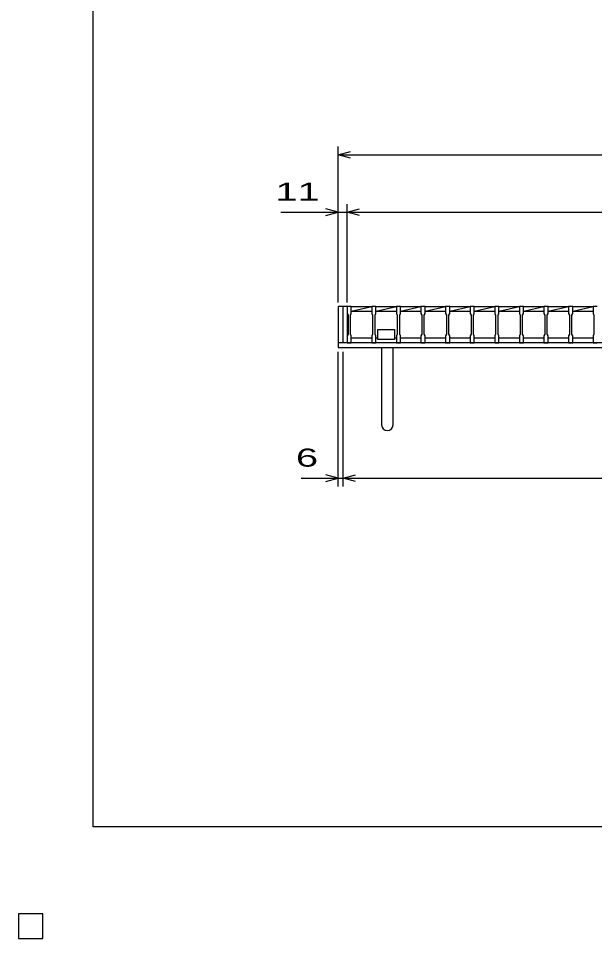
# Model space of a CAD drawing. Units: millimetres, scale not verified. Extents: x -1820 to 1731, y -1282 to 1054.
# Drawn here: x -1820 to -1117, y -1282 to -161 of the extents above; entities that cross this region are included whole.
import ezdxf
from ezdxf.enums import TextEntityAlignment as Align

# ---------------------------------------------------------------- set-up
doc = ezdxf.new("R2010")
doc.units = ezdxf.units.MM
doc.header["$LTSCALE"] = 10
for name, color, linetype, lineweight in [('0_2', 150, 'Continuous', 25), ('16', 3, 'Continuous', 25), ('19', 6, 'Continuous', 25), ('22', 4, 'Continuous', 25), ('24', 2, 'Continuous', 25), ('32', 4, 'Continuous', 25)]:
    doc.layers.add(name, color=color, linetype=linetype, lineweight=lineweight)
doc.styles.add('ベクトル', font='')
doc.styles.get('ベクトル').set_extended_font_data('ベクトル')

msp = doc.modelspace()

# ---------------------------------------------------------------- linework, layer by layer
at = {"layer": '0_2'}
for p, q in [((-1729, -1146.5), (-1729, 1053.5)), ((1731, -1146.5), (-1729, -1146.5)), ((-1790, -1252.5), (-1820, -1252.5)), ((-1820, -1252.5), (-1820, -1282.5)), ((-1790, -1252.5), (-1820, -1252.5)), ((-1820, -1252.5), (-1820, -1282.5)), ((-1790, -1252.5), (-1820, -1252.5)), ((-1820, -1252.5), (-1820, -1282.5)), ((-1790, -1252.5), (-1820, -1252.5)), ((-1820, -1252.5), (-1820, -1282.5)), ((-1790, -1252.5), (-1820, -1252.5)), ((-1820, -1252.5), (-1820, -1282.5)), ((-1790, -1282.5), (-1790, -1252.5)), ((-1790, -1282.5), (-1790, -1252.5)), ((-1790, -1282.5), (-1790, -1252.5)), ((-1790, -1282.5), (-1790, -1252.5)), ((-1790, -1282.5), (-1790, -1252.5)), ((-1820, -1282.5), (-1790, -1282.5)), ((-1820, -1282.5), (-1790, -1282.5)), ((-1820, -1282.5), (-1790, -1282.5)), ((-1820, -1282.5), (-1790, -1282.5)), ((-1820, -1282.5), (-1790, -1282.5))]:
    msp.add_line(p, q, dxfattribs=at)
at = {"layer": '16'}
for p, q in [((-1419, -512.5), (-1419, -511.8)), ((-1419, -511.8), (-1414, -511.8)), ((-1419, -512.5), (-1419, -521)), ((-1414, -512.5), (-1419, -512.5)), ((-1419, -512.5), (-1419, -550.5)), ((-1414, -511.8), (-1414, -512.5)), ((-1414, -521), (-1414, -512.5)), ((-1414, -512.5), (-1389, -512.5)), ((-1414, -518), (-1389, -512.5)), ((-1389, -512.5), (-1389, -511.8)), ((-1389, -511.8), (-1384, -511.8)), ((-1389, -512.5), (-1389, -521)), ((-1384, -512.5), (-1389, -512.5)), ((-1384, -511.8), (-1384, -512.5)), ((-1384, -521), (-1384, -512.5)), ((-1384, -512.5), (-1359, -512.5)), ((-1384, -518), (-1359, -512.5)), ((-1359, -512.5), (-1359, -511.8)), ((-1359, -511.8), (-1354, -511.8)), ((-1359, -512.5), (-1359, -521)), ((-1354, -512.5), (-1359, -512.5)), ((-1354, -511.8), (-1354, -512.5)), ((-1354, -521), (-1354, -512.5)), ((-1354, -512.5), (-1329, -512.5)), ((-1354, -518), (-1329, -512.5)), ((-1329, -512.5), (-1329, -511.8)), ((-1329, -511.8), (-1324, -511.8)), ((-1329, -512.5), (-1329, -521)), ((-1324, -512.5), (-1329, -512.5)), ((-1324, -511.8), (-1324, -512.5)), ((-1324, -521), (-1324, -512.5)), ((-1324, -512.5), (-1299, -512.5)), ((-1324, -518), (-1299, -512.5)), ((-1299, -512.5), (-1299, -511.8)), ((-1299, -511.8), (-1294, -511.8)), ((-1299, -512.5), (-1299, -521)), ((-1294, -512.5), (-1299, -512.5)), ((-1294, -511.8), (-1294, -512.5)), ((-1294, -521), (-1294, -512.5)), ((-1294, -512.5), (-1269, -512.5)), ((-1294, -518), (-1269, -512.5)), ((-1269, -512.5), (-1269, -511.8)), ((-1269, -511.8), (-1264, -511.8)), ((-1269, -512.5), (-1269, -521)), ((-1264, -512.5), (-1269, -512.5)), ((-1264, -511.8), (-1264, -512.5)), ((-1264, -521), (-1264, -512.5)), ((-1264, -512.5), (-1239, -512.5)), ((-1264, -518), (-1239, -512.5)), ((-1239, -512.5), (-1239, -511.8)), ((-1239, -511.8), (-1234, -511.8)), ((-1239, -512.5), (-1239, -521)), ((-1234, -512.5), (-1239, -512.5)), ((-1234, -511.8), (-1234, -512.5)), ((-1234, -521), (-1234, -512.5)), ((-1234, -512.5), (-1209, -512.5)), ((-1234, -518), (-1209, -512.5)), ((-1209, -512.5), (-1209, -511.8)), ((-1209, -511.8), (-1204, -511.8)), ((-1209, -512.5), (-1209, -521)), ((-1204, -512.5), (-1209, -512.5)), ((-1204, -511.8), (-1204, -512.5)), ((-1204, -521), (-1204, -512.5)), ((-1204, -512.5), (-1179, -512.5)), ((-1204, -518), (-1179, -512.5)), ((-1179, -512.5), (-1179, -511.8)), ((-1179, -511.8), (-1174, -511.8)), ((-1179, -512.5), (-1179, -521)), ((-1174, -512.5), (-1179, -512.5)), ((-1174, -511.8), (-1174, -512.5)), ((-1174, -521), (-1174, -512.5)), ((-1174, -512.5), (-1149, -512.5)), ((-1174, -518), (-1149, -512.5)), ((-1149, -512.5), (-1149, -511.8)), ((-1149, -511.8), (-1144, -511.8)), ((-1149, -512.5), (-1149, -521)), ((-1144, -512.5), (-1149, -512.5)), ((-1144, -511.8), (-1144, -512.5)), ((-1144, -521), (-1144, -512.5)), ((-1144, -512.5), (-1119, -512.5)), ((-1144, -518), (-1119, -512.5)), ((-1119, -512.5), (-1119, -511.8)), ((-1119, -511.8), (-1114, -511.8)), ((-1119, -512.5), (-1119, -521)), ((-1114, -512.5), (-1119, -512.5)), ((-1419, -521), (-1418, -523)), ((-1418, -523), (-1418, -546)), ((-1415, -523), (-1414, -521)), ((-1415, -546), (-1415, -523)), ((-1414, -518), (-1389, -518)), ((-1389, -521), (-1388, -523)), ((-1388, -523), (-1388, -546)), ((-1385, -523), (-1384, -521)), ((-1385, -546), (-1385, -523)), ((-1384, -518), (-1359, -518)), ((-1359, -521), (-1358, -523)), ((-1358, -523), (-1358, -546)), ((-1355, -523), (-1354, -521)), ((-1355, -546), (-1355, -523)), ((-1354, -518), (-1329, -518)), ((-1329, -521), (-1328, -523)), ((-1328, -523), (-1328, -546)), ((-1325, -523), (-1324, -521)), ((-1325, -546), (-1325, -523)), ((-1324, -518), (-1299, -518)), ((-1299, -521), (-1298, -523)), ((-1298, -523), (-1298, -546)), ((-1295, -523), (-1294, -521)), ((-1295, -546), (-1295, -523)), ((-1294, -518), (-1269, -518)), ((-1269, -521), (-1268, -523)), ((-1268, -523), (-1268, -546)), ((-1265, -523), (-1264, -521)), ((-1265, -546), (-1265, -523)), ((-1264, -518), (-1239, -518)), ((-1239, -521), (-1238, -523)), ((-1238, -523), (-1238, -546)), ((-1235, -523), (-1234, -521)), ((-1235, -546), (-1235, -523)), ((-1234, -518), (-1209, -518)), ((-1209, -521), (-1208, -523)), ((-1208, -523), (-1208, -546)), ((-1205, -523), (-1204, -521)), ((-1205, -546), (-1205, -523)), ((-1204, -518), (-1179, -518)), ((-1179, -521), (-1178, -523)), ((-1178, -523), (-1178, -546)), ((-1175, -523), (-1174, -521)), ((-1175, -546), (-1175, -523)), ((-1174, -518), (-1149, -518)), ((-1149, -521), (-1148, -523)), ((-1148, -523), (-1148, -546)), ((-1145, -523), (-1144, -521)), ((-1145, -546), (-1145, -523)), ((-1144, -518), (-1119, -518)), ((-1119, -521), (-1118, -523)), ((-1118, -523), (-1118, -546)), ((-1418, -546), (-1419, -548)), ((-1419, -548), (-1419, -556.5)), ((-1414, -548), (-1415, -546)), ((-1414, -556.5), (-1414, -548)), ((-1388, -546), (-1389, -548)), ((-1389, -548), (-1389, -556.5)), ((-1384, -548), (-1385, -546)), ((-1384, -556.5), (-1384, -548)), ((-1381.5, -550.5), (-1381.5, -540.5)), ((-1381.5, -540.5), (-1361.5, -540.5)), ((-1361.5, -540.5), (-1361.5, -552.5)), ((-1358, -546), (-1359, -548)), ((-1359, -548), (-1359, -556.5)), ((-1354, -548), (-1355, -546)), ((-1354, -556.5), (-1354, -548)), ((-1328, -546), (-1329, -548)), ((-1329, -548), (-1329, -556.5)), ((-1324, -548), (-1325, -546)), ((-1324, -556.5), (-1324, -548)), ((-1298, -546), (-1299, -548)), ((-1299, -548), (-1299, -556.5)), ((-1294, -548), (-1295, -546)), ((-1294, -556.5), (-1294, -548)), ((-1268, -546), (-1269, -548)), ((-1269, -548), (-1269, -556.5)), ((-1264, -548), (-1265, -546)), ((-1264, -556.5), (-1264, -548)), ((-1238, -546), (-1239, -548)), ((-1239, -548), (-1239, -556.5)), ((-1234, -548), (-1235, -546)), ((-1234, -556.5), (-1234, -548)), ((-1208, -546), (-1209, -548)), ((-1209, -548), (-1209, -556.5)), ((-1204, -548), (-1205, -546)), ((-1204, -556.5), (-1204, -548)), ((-1178, -546), (-1179, -548)), ((-1179, -548), (-1179, -556.5)), ((-1174, -548), (-1175, -546)), ((-1174, -556.5), (-1174, -548)), ((-1148, -546), (-1149, -548)), ((-1149, -548), (-1149, -556.5)), ((-1144, -548), (-1145, -546)), ((-1144, -556.5), (-1144, -548)), ((-1118, -546), (-1119, -548)), ((-1119, -548), (-1119, -556.5)), ((-1419, -556.5), (-1414, -556.5)), ((-1414, -550.5), (-1389, -550.5)), ((-1389, -556.5), (-1384, -556.5)), ((-1384, -550.5), (-1381.5, -550.5)), ((-1381.5, -552.5), (-1381.5, -550.5)), ((-1361.5, -552.5), (-1381.5, -552.5)), ((-1361.5, -550.5), (-1359, -550.5)), ((-1359, -556.5), (-1354, -556.5)), ((-1354, -550.5), (-1329, -550.5)), ((-1329, -556.5), (-1324, -556.5)), ((-1324, -550.5), (-1299, -550.5)), ((-1299, -556.5), (-1294, -556.5)), ((-1294, -550.5), (-1269, -550.5)), ((-1269, -556.5), (-1264, -556.5)), ((-1264, -550.5), (-1239, -550.5)), ((-1239, -556.5), (-1234, -556.5)), ((-1234, -550.5), (-1209, -550.5)), ((-1209, -556.5), (-1204, -556.5)), ((-1204, -550.5), (-1179, -550.5)), ((-1179, -556.5), (-1174, -556.5)), ((-1174, -550.5), (-1149, -550.5)), ((-1149, -556.5), (-1144, -556.5)), ((-1144, -550.5), (-1119, -550.5)), ((-1119, -556.5), (-1114, -556.5)), ((-1790, -1252.5), (-1820, -1252.5)), ((-1820, -1252.5), (-1820, -1282.5)), ((-1790, -1252.5), (-1820, -1252.5)), ((-1820, -1252.5), (-1820, -1282.5)), ((-1790, -1252.5), (-1820, -1252.5)), ((-1820, -1252.5), (-1820, -1282.5)), ((-1790, -1252.5), (-1820, -1252.5)), ((-1820, -1252.5), (-1820, -1282.5)), ((-1790, -1252.5), (-1820, -1252.5)), ((-1820, -1252.5), (-1820, -1282.5)), ((-1790, -1282.5), (-1790, -1252.5)), ((-1790, -1282.5), (-1790, -1252.5)), ((-1790, -1282.5), (-1790, -1252.5)), ((-1790, -1282.5), (-1790, -1252.5)), ((-1790, -1282.5), (-1790, -1252.5)), ((-1820, -1282.5), (-1790, -1282.5)), ((-1820, -1282.5), (-1790, -1282.5)), ((-1820, -1282.5), (-1790, -1282.5)), ((-1820, -1282.5), (-1790, -1282.5)), ((-1820, -1282.5), (-1790, -1282.5))]:
    msp.add_line(p, q, dxfattribs=at)
at = {"layer": '19'}
for p, q in [((-1419, -512.5), (-1430, -512.5)), ((-1430, -512.5), (-1430, -562.5)), ((-1424, -556.5), (-1424, -512.5)), ((-1424, -556.5), (-1430, -556.5)), ((-419, -556.5), (-1424, -556.5)), ((-1430, -562.5), (-413, -562.5)), ((-1377, -562.5), (-1377, -656.5)), ((-1363, -656.5), (-1363, -562.5))]:
    msp.add_line(p, q, dxfattribs=at)
msp.add_arc((-1370, -656.5), 7, 180, 0, dxfattribs=at)
at = {"layer": '22'}
for p, q in [((-1430, -507.5), (-1430, -317.5)), ((-1430, -327.5), (-1415, -323.5)), ((-1415, -331.5), (-1430, -327.5)), ((-1430, -327.5), (-413, -327.5)), ((-1430, -507.5), (-1430, -387.5)), ((-1419, -507.5), (-1419, -387.5)), ((-1500, -397.5), (-1430, -397.5)), ((-1430, -397.5), (-1445, -393.5)), ((-1445, -401.5), (-1430, -397.5)), ((-1430, -397.5), (-1419, -397.5)), ((-1419, -397.5), (-1404, -393.5)), ((-1404, -401.5), (-1419, -397.5)), ((-1419, -397.5), (-424, -397.5)), ((-1430, -731.5), (-1430, -567.5)), ((-1424, -731.5), (-1424, -567.5)), ((-1430, -721.5), (-1445, -717.5)), ((-1424, -721.5), (-1409, -717.5)), ((-1475, -721.5), (-1430, -721.5)), ((-1445, -725.5), (-1430, -721.5)), ((-1430, -721.5), (-1424, -721.5)), ((-1409, -725.5), (-1424, -721.5)), ((-1424, -721.5), (-419, -721.5))]:
    msp.add_line(p, q, dxfattribs=at)
at = {"layer": '22', "color": 2}
for p, q in [((-1790, -1252.5), (-1820, -1252.5)), ((-1820, -1252.5), (-1820, -1282.5)), ((-1790, -1252.5), (-1820, -1252.5)), ((-1820, -1252.5), (-1820, -1282.5)), ((-1790, -1252.5), (-1820, -1252.5)), ((-1820, -1252.5), (-1820, -1282.5)), ((-1790, -1282.5), (-1790, -1252.5)), ((-1790, -1282.5), (-1790, -1252.5)), ((-1790, -1282.5), (-1790, -1252.5)), ((-1820, -1282.5), (-1790, -1282.5)), ((-1820, -1282.5), (-1790, -1282.5)), ((-1820, -1282.5), (-1790, -1282.5))]:
    msp.add_line(p, q, dxfattribs=at)
at = {"layer": '24', "color": 4}
for p, q in [((-1790, -1252.5), (-1820, -1252.5)), ((-1820, -1252.5), (-1820, -1282.5)), ((-1790, -1252.5), (-1820, -1252.5)), ((-1820, -1252.5), (-1820, -1282.5)), ((-1790, -1252.5), (-1820, -1252.5)), ((-1820, -1252.5), (-1820, -1282.5)), ((-1790, -1282.5), (-1790, -1252.5)), ((-1790, -1282.5), (-1790, -1252.5)), ((-1790, -1282.5), (-1790, -1252.5)), ((-1820, -1282.5), (-1790, -1282.5)), ((-1820, -1282.5), (-1790, -1282.5)), ((-1820, -1282.5), (-1790, -1282.5))]:
    msp.add_line(p, q, dxfattribs=at)
at = {"layer": '32'}
for p, q in [((-1790, -1252.5), (-1820, -1252.5)), ((-1820, -1252.5), (-1820, -1282.5)), ((-1790, -1252.5), (-1820, -1252.5)), ((-1820, -1252.5), (-1820, -1282.5)), ((-1790, -1252.5), (-1820, -1252.5)), ((-1820, -1252.5), (-1820, -1282.5)), ((-1790, -1252.5), (-1820, -1252.5)), ((-1820, -1252.5), (-1820, -1282.5)), ((-1790, -1252.5), (-1820, -1252.5)), ((-1820, -1252.5), (-1820, -1282.5)), ((-1790, -1282.5), (-1790, -1252.5)), ((-1790, -1282.5), (-1790, -1252.5)), ((-1790, -1282.5), (-1790, -1252.5)), ((-1790, -1282.5), (-1790, -1252.5)), ((-1790, -1282.5), (-1790, -1252.5)), ((-1820, -1282.5), (-1790, -1282.5)), ((-1820, -1282.5), (-1790, -1282.5)), ((-1820, -1282.5), (-1790, -1282.5)), ((-1820, -1282.5), (-1790, -1282.5)), ((-1820, -1282.5), (-1790, -1282.5))]:
    msp.add_line(p, q, dxfattribs=at)

# ---------------------------------------------------------------- texts
at = {"layer": '22', "color": 2, "style": 'ベクトル', "width": 1.65}
for s, p in [(' 11 ', (-1520, -372.5)), (' 6 ', (-1495, -696.5))]:
    msp.add_text(s, height=21.99, dxfattribs=at).set_placement(p, align=Align.MIDDLE_LEFT)

doc.saveas('drawing.dxf')
